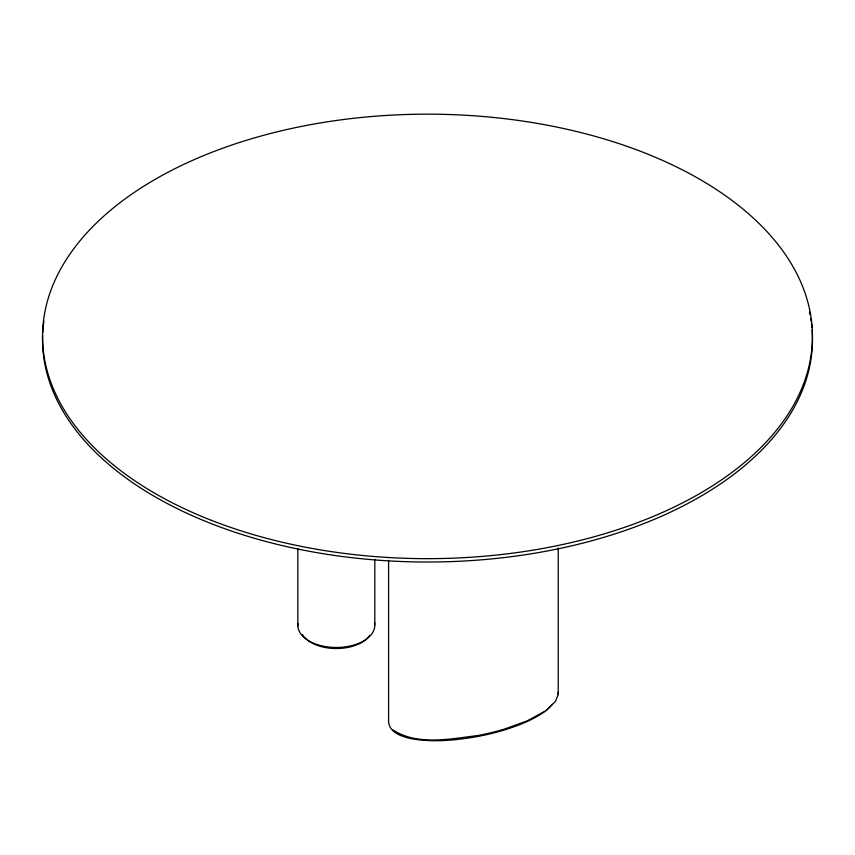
<?xml version="1.0" encoding="UTF-8"?>
<svg xmlns="http://www.w3.org/2000/svg" width="855" height="855" viewBox="0 0 855 855"><rect width="100%" height="100%" fill="white"/><g stroke="black" fill="none" stroke-linecap="round" stroke-linejoin="round"><path stroke-width="1.28" d="M558.219 547.884L558.219 694.517L555.365 701.57L545.918 710.612M552.362 704.296L548.76 708.218M547.991 708.977C534.824 719.6 518.664 725.553 502.676 730.491A171.096 98.785 0 0 1 477.101 736.604C455.907 740.334 434.03 742.45 412.666 738.955C403.261 737.117 389.239 733.066 388.587 721.609L388.587 560.303M544.582 711.456L526.83 721.011L503.852 729.294A173.661 100.27 0 0 1 477.881 735.503C450.329 738.912 417.4 745.934 392.798 729.86M558.133 692.315L558.219 694.517M374.811 559.362L374.811 624.684M297.839 548.525L297.839 625.849M812.079 330.041A384.953 222.247 0 0 1 432.021 562.002A384.953 222.247 0 0 1 42.632 335.267M42.75 332.68A384.953 222.247 0 0 1 43.915 321.074M809.439 312.011A384.953 222.247 0 0 1 809.963 314.576M810.668 318.434A384.953 222.247 0 0 1 811.074 321.01M811.427 323.596A384.953 222.247 0 0 1 811.855 327.465M374.49 622.365A38.496 22.23 0 0 1 337.33 647.481A38.496 22.23 0 0 1 297.946 623.519M369.52 635.714A35.931 20.744 0 0 1 335.384 648.518A35.931 20.744 0 0 1 302.456 634.699M211.356 520.321A384.953 222.247 0 0 0 811.438 352.527A384.953 222.247 0 0 0 259.717 136.383A384.953 222.247 0 0 0 211.356 520.321"/></g></svg>
